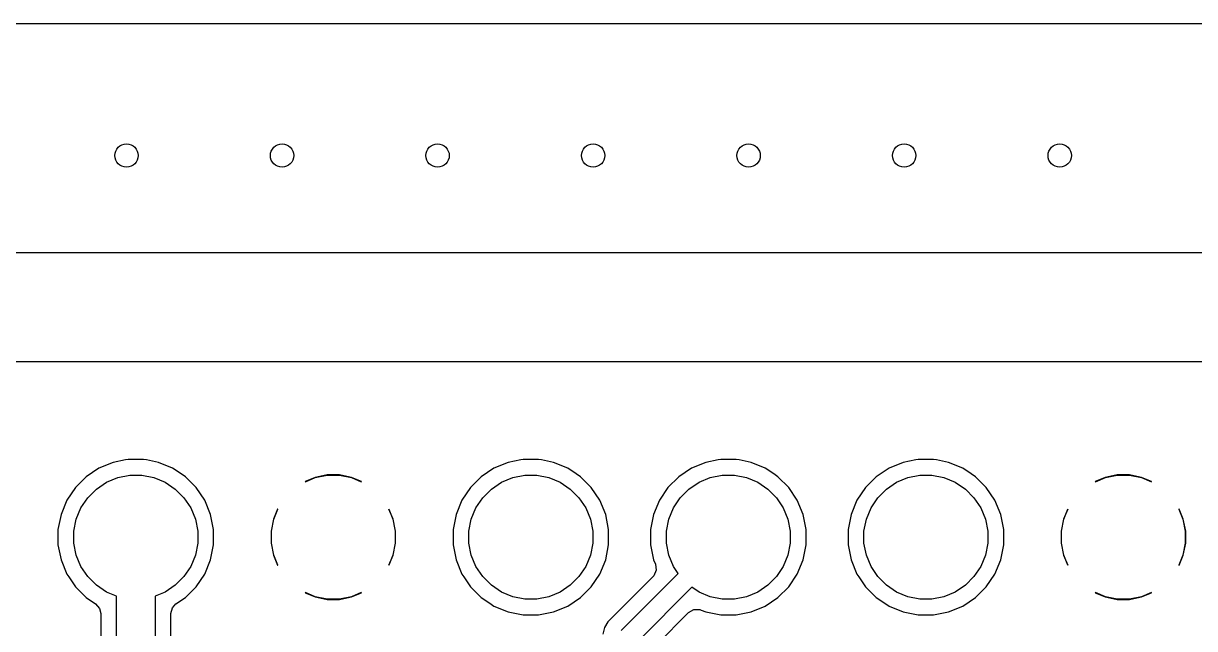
# Model space of a CAD drawing. Header units: inches. Extents: x 2.12 to 6.02, y -5.78 to -1.88.
# Drawn here: x 3.859 to 4.452, y -2.183 to -1.876 of the extents above; entities that cross this region are included whole.
import ezdxf

# ---------------------------------------------------------------- set-up
doc = ezdxf.new("R2010")
doc.units = ezdxf.units.IN
doc.header["$MEASUREMENT"] = 0
doc.layers.add('F.Cu', color=13, linetype='CONTINUOUS', true_color=0xc83434)

msp = doc.modelspace()

# ---------------------------------------------------------------- linework, layer by layer
at = {"layer": 'F.Cu', "linetype": 'CONTINUOUS'}
for p, q in [((2.13821, -1.876), (5.99565, -1.876)), ((5.73902, -1.99213), (2.65718, -1.99213)), ((2.43466, -2.04724), (5.69919, -2.04724)), ((3.90465, -2.09834), (3.89748, -2.10131)), ((3.911, -2.09708), (3.90465, -2.09834)), ((3.90465, -2.09834), (3.90465, -2.09834)), ((3.91226, -2.09683), (3.911, -2.09708)), ((3.92002, -2.09683), (3.91226, -2.09683)), ((3.92153, -2.09713), (3.92002, -2.09683)), ((3.92763, -2.09834), (3.92153, -2.09713)), ((3.9348, -2.10131), (3.92763, -2.09834)), ((3.92763, -2.09834), (3.92763, -2.09834)), ((4.10465, -2.09834), (4.09748, -2.10131)), ((4.111, -2.09708), (4.10465, -2.09834)), ((4.10465, -2.09834), (4.10465, -2.09834)), ((4.11226, -2.09683), (4.111, -2.09708)), ((4.12002, -2.09683), (4.11226, -2.09683)), ((4.12153, -2.09713), (4.12002, -2.09683)), ((4.12763, -2.09834), (4.12153, -2.09713)), ((4.1348, -2.10131), (4.12763, -2.09834)), ((4.12763, -2.09834), (4.12763, -2.09834)), ((4.20465, -2.09834), (4.19748, -2.10131)), ((4.211, -2.09708), (4.20465, -2.09834)), ((4.20465, -2.09834), (4.20465, -2.09834)), ((4.21226, -2.09683), (4.211, -2.09708)), ((4.22002, -2.09683), (4.21226, -2.09683)), ((4.22154, -2.09713), (4.22002, -2.09683)), ((4.22763, -2.09834), (4.22154, -2.09713)), ((4.2348, -2.10131), (4.22763, -2.09834)), ((4.22763, -2.09834), (4.22763, -2.09834)), ((4.30465, -2.09834), (4.29748, -2.10131)), ((4.311, -2.09708), (4.30465, -2.09834)), ((4.30465, -2.09834), (4.30465, -2.09834)), ((4.31226, -2.09683), (4.311, -2.09708)), ((4.32002, -2.09683), (4.31226, -2.09683)), ((4.32153, -2.09713), (4.32002, -2.09683)), ((4.32763, -2.09834), (4.32153, -2.09713)), ((4.3348, -2.10131), (4.32763, -2.09834)), ((4.32763, -2.09834), (4.32763, -2.09834)), ((3.89748, -2.10131), (3.89103, -2.10562)), ((3.89748, -2.10131), (3.89748, -2.10131)), ((3.907, -2.10608), (3.91305, -2.10488)), ((3.91305, -2.10488), (3.91923, -2.10488)), ((3.91923, -2.10488), (3.92528, -2.10608)), ((3.93909, -2.10418), (3.9348, -2.10131)), ((3.9348, -2.10131), (3.9348, -2.10131)), ((3.94125, -2.10562), (3.93909, -2.10418)), ((4.01304, -2.10472), (4.00695, -2.10593)), ((4.007, -2.10608), (4.01305, -2.10488)), ((4.01924, -2.10472), (4.01304, -2.10472)), ((4.01305, -2.10488), (4.01923, -2.10488)), ((4.01923, -2.10488), (4.02528, -2.10608)), ((4.02533, -2.10593), (4.01924, -2.10472)), ((4.09748, -2.10131), (4.09103, -2.10562)), ((4.09748, -2.10131), (4.09748, -2.10131)), ((4.107, -2.10608), (4.11305, -2.10488)), ((4.11305, -2.10488), (4.11923, -2.10488)), ((4.11923, -2.10488), (4.12528, -2.10608)), ((4.13909, -2.10418), (4.1348, -2.10131)), ((4.1348, -2.10131), (4.1348, -2.10131)), ((4.14125, -2.10562), (4.13909, -2.10418)), ((4.19748, -2.10131), (4.19103, -2.10562)), ((4.19748, -2.10131), (4.19748, -2.10131)), ((4.207, -2.10608), (4.21305, -2.10488)), ((4.21305, -2.10488), (4.21923, -2.10488)), ((4.21923, -2.10488), (4.22528, -2.10608)), ((4.23909, -2.10418), (4.2348, -2.10131)), ((4.2348, -2.10131), (4.2348, -2.10131)), ((4.24125, -2.10562), (4.23909, -2.10418)), ((4.29748, -2.10131), (4.29103, -2.10562)), ((4.29748, -2.10131), (4.29748, -2.10131)), ((4.307, -2.10608), (4.31305, -2.10488)), ((4.31305, -2.10488), (4.31923, -2.10488)), ((4.31923, -2.10488), (4.32528, -2.10608)), ((4.33909, -2.10418), (4.3348, -2.10131)), ((4.3348, -2.10131), (4.3348, -2.10131)), ((4.34125, -2.10562), (4.33909, -2.10418)), ((4.41304, -2.10472), (4.40695, -2.10593)), ((4.407, -2.10608), (4.41305, -2.10488)), ((4.41924, -2.10472), (4.41304, -2.10472)), ((4.41305, -2.10488), (4.41923, -2.10488)), ((4.41923, -2.10488), (4.42528, -2.10608)), ((4.42533, -2.10593), (4.41924, -2.10472)), ((3.89103, -2.10562), (3.88555, -2.11111)), ((3.89103, -2.10562), (3.89103, -2.10562)), ((3.89616, -2.11187), (3.90129, -2.10844)), ((3.90129, -2.10844), (3.907, -2.10608)), ((3.92528, -2.10608), (3.93099, -2.10844)), ((3.93099, -2.10844), (3.93612, -2.11187)), ((3.94674, -2.11111), (3.94125, -2.10562)), ((4.00695, -2.10593), (4.00188, -2.10804)), ((4.00188, -2.10804), (4.00188, -2.10804)), ((4.00188, -2.10804), (4.00199, -2.10815)), ((4.00199, -2.10815), (4.007, -2.10608)), ((4.00695, -2.10593), (4.00695, -2.10593)), ((4.02528, -2.10608), (4.03029, -2.10815)), ((4.03041, -2.10804), (4.02533, -2.10593)), ((4.02533, -2.10593), (4.02533, -2.10593)), ((4.03029, -2.10815), (4.03041, -2.10804)), ((4.03041, -2.10804), (4.03041, -2.10804)), ((4.09103, -2.10562), (4.08555, -2.11111)), ((4.09103, -2.10562), (4.09103, -2.10562)), ((4.09616, -2.11187), (4.10129, -2.10844)), ((4.10129, -2.10844), (4.107, -2.10608)), ((4.12528, -2.10608), (4.13099, -2.10844)), ((4.13099, -2.10844), (4.13612, -2.11187)), ((4.14674, -2.11111), (4.14125, -2.10562)), ((4.19103, -2.10562), (4.18555, -2.11111)), ((4.19103, -2.10562), (4.19103, -2.10562)), ((4.19616, -2.11187), (4.20129, -2.10844)), ((4.20129, -2.10844), (4.207, -2.10608)), ((4.22528, -2.10608), (4.23099, -2.10844)), ((4.23099, -2.10844), (4.23612, -2.11187)), ((4.24674, -2.11111), (4.24125, -2.10562)), ((4.29103, -2.10562), (4.28555, -2.11111)), ((4.29103, -2.10562), (4.29103, -2.10562)), ((4.29616, -2.11187), (4.30129, -2.10844)), ((4.30129, -2.10844), (4.307, -2.10608)), ((4.32528, -2.10608), (4.33099, -2.10844)), ((4.33099, -2.10844), (4.33612, -2.11187)), ((4.34674, -2.11111), (4.34125, -2.10562)), ((4.40695, -2.10593), (4.40188, -2.10804)), ((4.40188, -2.10804), (4.40188, -2.10804)), ((4.40188, -2.10804), (4.40199, -2.10815)), ((4.40199, -2.10815), (4.407, -2.10608)), ((4.40695, -2.10593), (4.40695, -2.10593)), ((4.42528, -2.10608), (4.43029, -2.10815)), ((4.43041, -2.10804), (4.42533, -2.10593)), ((4.42533, -2.10593), (4.42533, -2.10593)), ((4.43029, -2.10815), (4.43041, -2.10804)), ((4.43041, -2.10804), (4.43041, -2.10804)), ((3.88555, -2.11111), (3.88123, -2.11756)), ((3.88555, -2.11111), (3.88555, -2.11111)), ((3.88836, -2.12137), (3.89179, -2.11624)), ((3.89179, -2.11624), (3.89616, -2.11187)), ((3.93612, -2.11187), (3.94049, -2.11624)), ((3.94049, -2.11624), (3.94392, -2.12137)), ((3.95105, -2.11756), (3.94674, -2.11111)), ((4.08555, -2.11111), (4.08123, -2.11756)), ((4.08555, -2.11111), (4.08555, -2.11111)), ((4.08836, -2.12137), (4.09179, -2.11624)), ((4.09179, -2.11624), (4.09616, -2.11187)), ((4.13612, -2.11187), (4.14049, -2.11624)), ((4.14049, -2.11624), (4.14392, -2.12137)), ((4.15105, -2.11756), (4.14674, -2.11111)), ((4.18555, -2.11111), (4.18123, -2.11756)), ((4.18555, -2.11111), (4.18555, -2.11111)), ((4.18836, -2.12137), (4.19179, -2.11624)), ((4.19179, -2.11624), (4.19616, -2.11187)), ((4.23612, -2.11187), (4.24049, -2.11624)), ((4.24049, -2.11624), (4.24392, -2.12137)), ((4.25105, -2.11756), (4.24674, -2.11111)), ((4.28555, -2.11111), (4.28123, -2.11756)), ((4.28555, -2.11111), (4.28555, -2.11111)), ((4.28836, -2.12137), (4.29179, -2.11624)), ((4.29179, -2.11624), (4.29616, -2.11187)), ((4.33612, -2.11187), (4.34049, -2.11624)), ((4.34049, -2.11624), (4.34392, -2.12137)), ((4.35105, -2.11756), (4.34674, -2.11111)), ((3.88123, -2.11756), (3.87827, -2.12473)), ((3.88123, -2.11756), (3.88123, -2.11756)), ((3.886, -2.12708), (3.88836, -2.12137)), ((3.94392, -2.12137), (3.94628, -2.12708)), ((3.95402, -2.12473), (3.95105, -2.11756)), ((3.98796, -2.12196), (3.98586, -2.12703)), ((3.986, -2.12708), (3.98807, -2.12207)), ((3.98807, -2.12207), (3.98796, -2.12196)), ((3.98796, -2.12196), (3.98796, -2.12196)), ((4.04432, -2.12196), (4.04421, -2.12207)), ((4.04421, -2.12207), (4.04628, -2.12708)), ((4.04643, -2.12703), (4.04432, -2.12196)), ((4.08123, -2.11756), (4.07827, -2.12473)), ((4.08123, -2.11756), (4.08123, -2.11756)), ((4.086, -2.12708), (4.08836, -2.12137)), ((4.14392, -2.12137), (4.14628, -2.12708)), ((4.15402, -2.12473), (4.15105, -2.11756)), ((4.18123, -2.11756), (4.17827, -2.12473)), ((4.18123, -2.11756), (4.18123, -2.11756)), ((4.186, -2.12708), (4.18836, -2.12137)), ((4.24392, -2.12137), (4.24628, -2.12708)), ((4.25402, -2.12473), (4.25105, -2.11756)), ((4.28123, -2.11756), (4.27827, -2.12473)), ((4.28123, -2.11756), (4.28123, -2.11756)), ((4.286, -2.12708), (4.28836, -2.12137)), ((4.34392, -2.12137), (4.34628, -2.12708)), ((4.35402, -2.12473), (4.35105, -2.11756)), ((4.38796, -2.12196), (4.38586, -2.12703)), ((4.386, -2.12708), (4.38807, -2.12207)), ((4.38807, -2.12207), (4.38796, -2.12196)), ((4.38796, -2.12196), (4.38796, -2.12196)), ((4.44432, -2.12196), (4.44421, -2.12207)), ((4.44421, -2.12207), (4.44628, -2.12708)), ((4.44643, -2.12703), (4.44432, -2.12196)), ((3.87827, -2.12473), (3.87675, -2.13234)), ((3.87827, -2.12473), (3.87827, -2.12473)), ((3.8848, -2.13313), (3.886, -2.12708)), ((3.94628, -2.12708), (3.94749, -2.13313)), ((3.95553, -2.13234), (3.95402, -2.12473)), ((3.98586, -2.12703), (3.98465, -2.13312)), ((3.9848, -2.13313), (3.986, -2.12708)), ((3.98586, -2.12703), (3.98586, -2.12703)), ((4.04628, -2.12708), (4.04749, -2.13313)), ((4.04643, -2.12703), (4.04643, -2.12703)), ((4.04748, -2.13234), (4.04643, -2.12703)), ((4.07827, -2.12473), (4.07675, -2.13234)), ((4.07827, -2.12473), (4.07827, -2.12473)), ((4.0848, -2.13313), (4.086, -2.12708)), ((4.14628, -2.12708), (4.14749, -2.13313)), ((4.15553, -2.13234), (4.15402, -2.12473)), ((4.17827, -2.12473), (4.17675, -2.13234)), ((4.17827, -2.12473), (4.17827, -2.12473)), ((4.1848, -2.13313), (4.186, -2.12708)), ((4.24628, -2.12708), (4.24749, -2.13313)), ((4.25553, -2.13234), (4.25402, -2.12473)), ((4.27827, -2.12473), (4.27675, -2.13234)), ((4.27827, -2.12473), (4.27827, -2.12473)), ((4.2848, -2.13313), (4.286, -2.12708)), ((4.34628, -2.12708), (4.34749, -2.13313)), ((4.35553, -2.13234), (4.35402, -2.12473)), ((4.38586, -2.12703), (4.38465, -2.13312)), ((4.3848, -2.13313), (4.386, -2.12708)), ((4.38586, -2.12703), (4.38586, -2.12703)), ((4.44628, -2.12708), (4.44749, -2.13313)), ((4.44764, -2.13312), (4.44643, -2.12703)), ((4.44643, -2.12703), (4.44643, -2.12703)), ((3.87675, -2.13234), (3.87675, -2.1401)), ((3.8848, -2.13931), (3.8848, -2.13313)), ((3.94749, -2.13313), (3.94749, -2.13931)), ((3.95553, -2.13312), (3.95553, -2.13234)), ((3.95553, -2.1401), (3.95553, -2.13312)), ((3.98465, -2.13312), (3.98465, -2.13932)), ((3.9848, -2.13931), (3.9848, -2.13313)), ((4.04764, -2.13312), (4.04748, -2.13234)), ((4.04749, -2.13313), (4.04749, -2.13931)), ((4.04764, -2.13932), (4.04764, -2.13312)), ((4.07675, -2.13234), (4.07675, -2.1401)), ((4.0848, -2.13931), (4.0848, -2.13313)), ((4.14749, -2.13313), (4.14749, -2.13931)), ((4.15553, -2.1401), (4.15553, -2.13234)), ((4.17675, -2.13234), (4.17675, -2.1401)), ((4.1848, -2.13931), (4.1848, -2.13313)), ((4.24749, -2.13313), (4.24749, -2.13931)), ((4.25553, -2.1401), (4.25553, -2.13234)), ((4.25553, -2.13234), (4.25553, -2.13234)), ((4.27675, -2.13234), (4.27675, -2.1401)), ((4.2848, -2.13931), (4.2848, -2.13313)), ((4.34749, -2.13313), (4.34749, -2.13931)), ((4.35553, -2.13312), (4.35553, -2.13234)), ((4.35553, -2.1401), (4.35553, -2.13312)), ((4.38465, -2.13312), (4.38465, -2.13932)), ((4.3848, -2.13931), (4.3848, -2.13313)), ((4.44749, -2.13313), (4.44749, -2.13931)), ((4.44764, -2.13932), (4.44764, -2.13312)), ((3.87675, -2.1401), (3.87827, -2.14771)), ((3.886, -2.14536), (3.8848, -2.13931)), ((3.94749, -2.13931), (3.94628, -2.14536)), ((3.95402, -2.14771), (3.95553, -2.1401)), ((3.98465, -2.13932), (3.98586, -2.14541)), ((3.986, -2.14536), (3.9848, -2.13931)), ((4.04749, -2.13931), (4.04628, -2.14536)), ((4.04643, -2.14541), (4.04764, -2.13932)), ((4.07675, -2.1401), (4.07827, -2.14771)), ((4.086, -2.14536), (4.0848, -2.13931)), ((4.14749, -2.13931), (4.14628, -2.14536)), ((4.15402, -2.14771), (4.15553, -2.1401)), ((4.17675, -2.1401), (4.17827, -2.14771)), ((4.186, -2.14536), (4.1848, -2.13931)), ((4.24749, -2.13931), (4.24628, -2.14536)), ((4.25402, -2.14771), (4.25553, -2.1401)), ((4.27675, -2.1401), (4.27827, -2.14771)), ((4.286, -2.14536), (4.2848, -2.13931)), ((4.34749, -2.13931), (4.34628, -2.14536)), ((4.35402, -2.14771), (4.35553, -2.1401)), ((4.38465, -2.13932), (4.38586, -2.14541)), ((4.386, -2.14536), (4.3848, -2.13931)), ((4.44749, -2.13931), (4.44628, -2.14536)), ((4.44643, -2.14541), (4.44764, -2.13932)), ((3.88836, -2.15107), (3.886, -2.14536)), ((3.94628, -2.14536), (3.94392, -2.15107)), ((3.98586, -2.14541), (3.98586, -2.14541)), ((3.98586, -2.14541), (3.98796, -2.15048)), ((3.98807, -2.15037), (3.986, -2.14536)), ((4.04628, -2.14536), (4.04421, -2.15037)), ((4.04432, -2.15048), (4.04643, -2.14541)), ((4.04643, -2.14541), (4.04643, -2.14541)), ((4.08836, -2.15107), (4.086, -2.14536)), ((4.14628, -2.14536), (4.14392, -2.15107)), ((4.18836, -2.15107), (4.186, -2.14536)), ((4.24628, -2.14536), (4.24392, -2.15107)), ((4.28836, -2.15107), (4.286, -2.14536)), ((4.34628, -2.14536), (4.34392, -2.15107)), ((4.38586, -2.14541), (4.38586, -2.14541)), ((4.38586, -2.14541), (4.38796, -2.15048)), ((4.38807, -2.15037), (4.386, -2.14536)), ((4.44628, -2.14536), (4.44421, -2.15037)), ((4.44432, -2.15048), (4.44643, -2.14541)), ((4.44643, -2.14541), (4.44643, -2.14541)), ((3.87827, -2.14771), (3.87827, -2.14771)), ((3.87827, -2.14771), (3.88123, -2.15488)), ((3.89179, -2.1562), (3.88836, -2.15107)), ((3.94392, -2.15107), (3.94049, -2.1562)), ((3.95105, -2.15488), (3.95402, -2.14771)), ((3.98796, -2.15048), (3.98807, -2.15037)), ((3.98796, -2.15048), (3.98796, -2.15048)), ((4.04421, -2.15037), (4.04432, -2.15048)), ((4.07827, -2.14771), (4.07827, -2.14771)), ((4.07827, -2.14771), (4.08123, -2.15488)), ((4.09179, -2.1562), (4.08836, -2.15107)), ((4.14392, -2.15107), (4.14049, -2.1562)), ((4.15105, -2.15488), (4.15402, -2.14771)), ((4.17827, -2.14771), (4.17827, -2.14771)), ((4.17827, -2.14771), (4.17919, -2.14993)), ((4.17919, -2.14993), (4.17919, -2.14993)), ((4.17919, -2.14993), (4.17958, -2.15294)), ((4.19076, -2.15465), (4.18836, -2.15107)), ((4.24392, -2.15107), (4.24049, -2.1562)), ((4.25105, -2.15488), (4.25402, -2.14771)), ((4.27827, -2.14771), (4.27827, -2.14771)), ((4.27827, -2.14771), (4.28123, -2.15488)), ((4.29179, -2.1562), (4.28836, -2.15107)), ((4.34392, -2.15107), (4.34049, -2.1562)), ((4.35105, -2.15488), (4.35402, -2.14771)), ((4.38796, -2.15048), (4.38807, -2.15037)), ((4.38796, -2.15048), (4.38796, -2.15048)), ((4.44421, -2.15037), (4.44432, -2.15048)), ((3.88123, -2.15488), (3.88123, -2.15488)), ((3.88123, -2.15488), (3.8822, -2.15632)), ((3.8822, -2.15632), (3.88555, -2.16133)), ((3.89616, -2.16057), (3.89179, -2.1562)), ((3.94049, -2.1562), (3.93612, -2.16057)), ((3.94674, -2.16133), (3.95105, -2.15488)), ((4.08123, -2.15488), (4.08123, -2.15488)), ((4.08123, -2.15488), (4.0822, -2.15632)), ((4.0822, -2.15632), (4.08555, -2.16133)), ((4.09616, -2.16057), (4.09179, -2.1562)), ((4.14049, -2.1562), (4.13612, -2.16057)), ((4.14674, -2.16133), (4.15105, -2.15488)), ((4.17791, -2.15632), (4.1551, -2.17914)), ((4.16187, -2.18353), (4.19076, -2.15465)), ((4.17842, -2.15575), (4.17791, -2.15632)), ((4.17958, -2.15294), (4.17842, -2.15575)), ((4.24049, -2.1562), (4.23612, -2.16057)), ((4.24674, -2.16133), (4.25105, -2.15488)), ((4.28123, -2.15488), (4.28123, -2.15488)), ((4.28123, -2.15488), (4.2822, -2.15632)), ((4.2822, -2.15632), (4.28555, -2.16133)), ((4.29616, -2.16057), (4.29179, -2.1562)), ((4.34049, -2.1562), (4.33612, -2.16057)), ((4.34674, -2.16133), (4.35105, -2.15488)), ((3.88555, -2.16133), (3.89103, -2.16682)), ((3.90129, -2.164), (3.89616, -2.16057)), ((3.9063, -2.16607), (3.90129, -2.164)), ((3.93099, -2.164), (3.92598, -2.16607)), ((3.93612, -2.16057), (3.93099, -2.164)), ((3.94125, -2.16682), (3.94674, -2.16133)), ((4.08555, -2.16133), (4.09103, -2.16682)), ((4.10129, -2.164), (4.09616, -2.16057)), ((4.107, -2.16636), (4.10129, -2.164)), ((4.13099, -2.164), (4.12528, -2.16636)), ((4.13612, -2.16057), (4.13099, -2.164)), ((4.14125, -2.16682), (4.14674, -2.16133)), ((4.19772, -2.16161), (4.17028, -2.18905)), ((4.20129, -2.164), (4.19772, -2.16161)), ((4.207, -2.16636), (4.20129, -2.164)), ((4.23099, -2.164), (4.22528, -2.16636)), ((4.23612, -2.16057), (4.23099, -2.164)), ((4.24125, -2.16682), (4.24674, -2.16133)), ((4.28555, -2.16133), (4.29103, -2.16682)), ((4.30129, -2.164), (4.29616, -2.16057)), ((4.307, -2.16636), (4.30129, -2.164)), ((4.33099, -2.164), (4.32528, -2.16636)), ((4.33612, -2.16057), (4.33099, -2.164)), ((4.34125, -2.16682), (4.34674, -2.16133)), ((3.89103, -2.16682), (3.8958, -2.17)), ((3.8958, -2.17), (3.8978, -2.17228)), ((3.9063, -2.20637), (3.9063, -2.16607)), ((3.92598, -2.16607), (3.92598, -2.20637)), ((3.93466, -2.17195), (3.93648, -2.17)), ((3.93648, -2.17), (3.94125, -2.16682)), ((4.00199, -2.16429), (4.00188, -2.1644)), ((4.00188, -2.1644), (4.00695, -2.16651)), ((4.007, -2.16636), (4.00199, -2.16429)), ((4.00695, -2.16651), (4.00695, -2.16651)), ((4.00695, -2.16651), (4.01304, -2.16772)), ((4.01305, -2.16756), (4.007, -2.16636)), ((4.01304, -2.16772), (4.01924, -2.16772)), ((4.01923, -2.16756), (4.01305, -2.16756)), ((4.02528, -2.16636), (4.01923, -2.16756)), ((4.01924, -2.16772), (4.02533, -2.16651)), ((4.03029, -2.16429), (4.02528, -2.16636)), ((4.02533, -2.16651), (4.03041, -2.1644)), ((4.02533, -2.16651), (4.02533, -2.16651)), ((4.03041, -2.1644), (4.03029, -2.16429)), ((4.09103, -2.16682), (4.09532, -2.16968)), ((4.09532, -2.16968), (4.09748, -2.17113)), ((4.11305, -2.16756), (4.107, -2.16636)), ((4.11923, -2.16756), (4.11305, -2.16756)), ((4.12528, -2.16636), (4.11923, -2.16756)), ((4.1348, -2.17113), (4.14125, -2.16682)), ((4.21305, -2.16756), (4.207, -2.16636)), ((4.21923, -2.16756), (4.21305, -2.16756)), ((4.22528, -2.16636), (4.21923, -2.16756)), ((4.2348, -2.17113), (4.24125, -2.16682)), ((4.29103, -2.16682), (4.29532, -2.16968)), ((4.29532, -2.16968), (4.29748, -2.17113)), ((4.31305, -2.16756), (4.307, -2.16636)), ((4.31923, -2.16756), (4.31305, -2.16756)), ((4.32528, -2.16636), (4.31923, -2.16756)), ((4.3348, -2.17113), (4.34125, -2.16682)), ((4.40199, -2.16429), (4.40188, -2.1644)), ((4.40188, -2.1644), (4.40695, -2.16651)), ((4.407, -2.16636), (4.40199, -2.16429)), ((4.40695, -2.16651), (4.40695, -2.16651)), ((4.40695, -2.16651), (4.41304, -2.16772)), ((4.41305, -2.16756), (4.407, -2.16636)), ((4.41304, -2.16772), (4.41924, -2.16772)), ((4.41923, -2.16756), (4.41305, -2.16756)), ((4.42528, -2.16636), (4.41923, -2.16756)), ((4.41924, -2.16772), (4.42533, -2.16651)), ((4.43029, -2.16429), (4.42528, -2.16636)), ((4.42533, -2.16651), (4.43041, -2.1644)), ((4.42533, -2.16651), (4.42533, -2.16651)), ((4.43041, -2.1644), (4.43029, -2.16429)), ((3.8978, -2.17228), (3.89841, -2.17488)), ((3.89841, -2.17488), (3.89841, -2.19756)), ((3.93388, -2.17488), (3.93466, -2.17195)), ((3.93388, -2.19756), (3.93388, -2.17488)), ((4.09748, -2.17113), (4.09748, -2.17113)), ((4.09748, -2.17113), (4.09748, -2.17113)), ((4.09748, -2.17113), (4.10465, -2.1741)), ((4.10465, -2.1741), (4.11226, -2.17561)), ((4.11226, -2.17561), (4.11226, -2.17561)), ((4.11226, -2.17561), (4.12002, -2.17561)), ((4.12002, -2.17561), (4.12763, -2.1741)), ((4.12002, -2.17561), (4.12002, -2.17561)), ((4.12763, -2.1741), (4.1348, -2.17113)), ((4.17989, -2.1906), (4.19604, -2.17445)), ((4.19604, -2.17445), (4.19867, -2.17293)), ((4.19867, -2.17293), (4.2017, -2.17293)), ((4.2017, -2.17293), (4.20243, -2.17318)), ((4.20243, -2.17318), (4.20465, -2.1741)), ((4.20465, -2.1741), (4.21226, -2.17561)), ((4.21226, -2.17561), (4.21226, -2.17561)), ((4.21226, -2.17561), (4.22002, -2.17561)), ((4.22002, -2.17561), (4.22763, -2.1741)), ((4.22002, -2.17561), (4.22002, -2.17561)), ((4.22763, -2.1741), (4.2348, -2.17113)), ((4.29748, -2.17113), (4.29748, -2.17113)), ((4.29748, -2.17113), (4.29748, -2.17113)), ((4.29748, -2.17113), (4.30465, -2.1741)), ((4.30465, -2.1741), (4.31226, -2.17561)), ((4.31226, -2.17561), (4.31226, -2.17561)), ((4.31226, -2.17561), (4.32002, -2.17561)), ((4.32002, -2.17561), (4.32763, -2.1741)), ((4.32002, -2.17561), (4.32002, -2.17561)), ((4.32763, -2.1741), (4.3348, -2.17113)), ((4.1551, -2.17914), (4.15341, -2.18206)), ((4.1551, -2.17914), (4.1551, -2.17914)), ((4.15341, -2.18206), (4.15254, -2.18532)), ((4.15341, -2.18206), (4.15341, -2.18206)), ((4.15341, -2.18206), (4.15341, -2.18206))]:
    msp.add_line(p, q, dxfattribs=at)
at = {"layer": 'F.Cu'}
for centre in [(3.91144, -1.94293), (3.99018, -1.94293), (4.06892, -1.94293), (4.14766, -1.94293), (4.2264, -1.94293), (4.30514, -1.94293), (4.38388, -1.94293)]:
    msp.add_circle(centre, 0.00591, dxfattribs=at)

doc.saveas('drawing.dxf')
